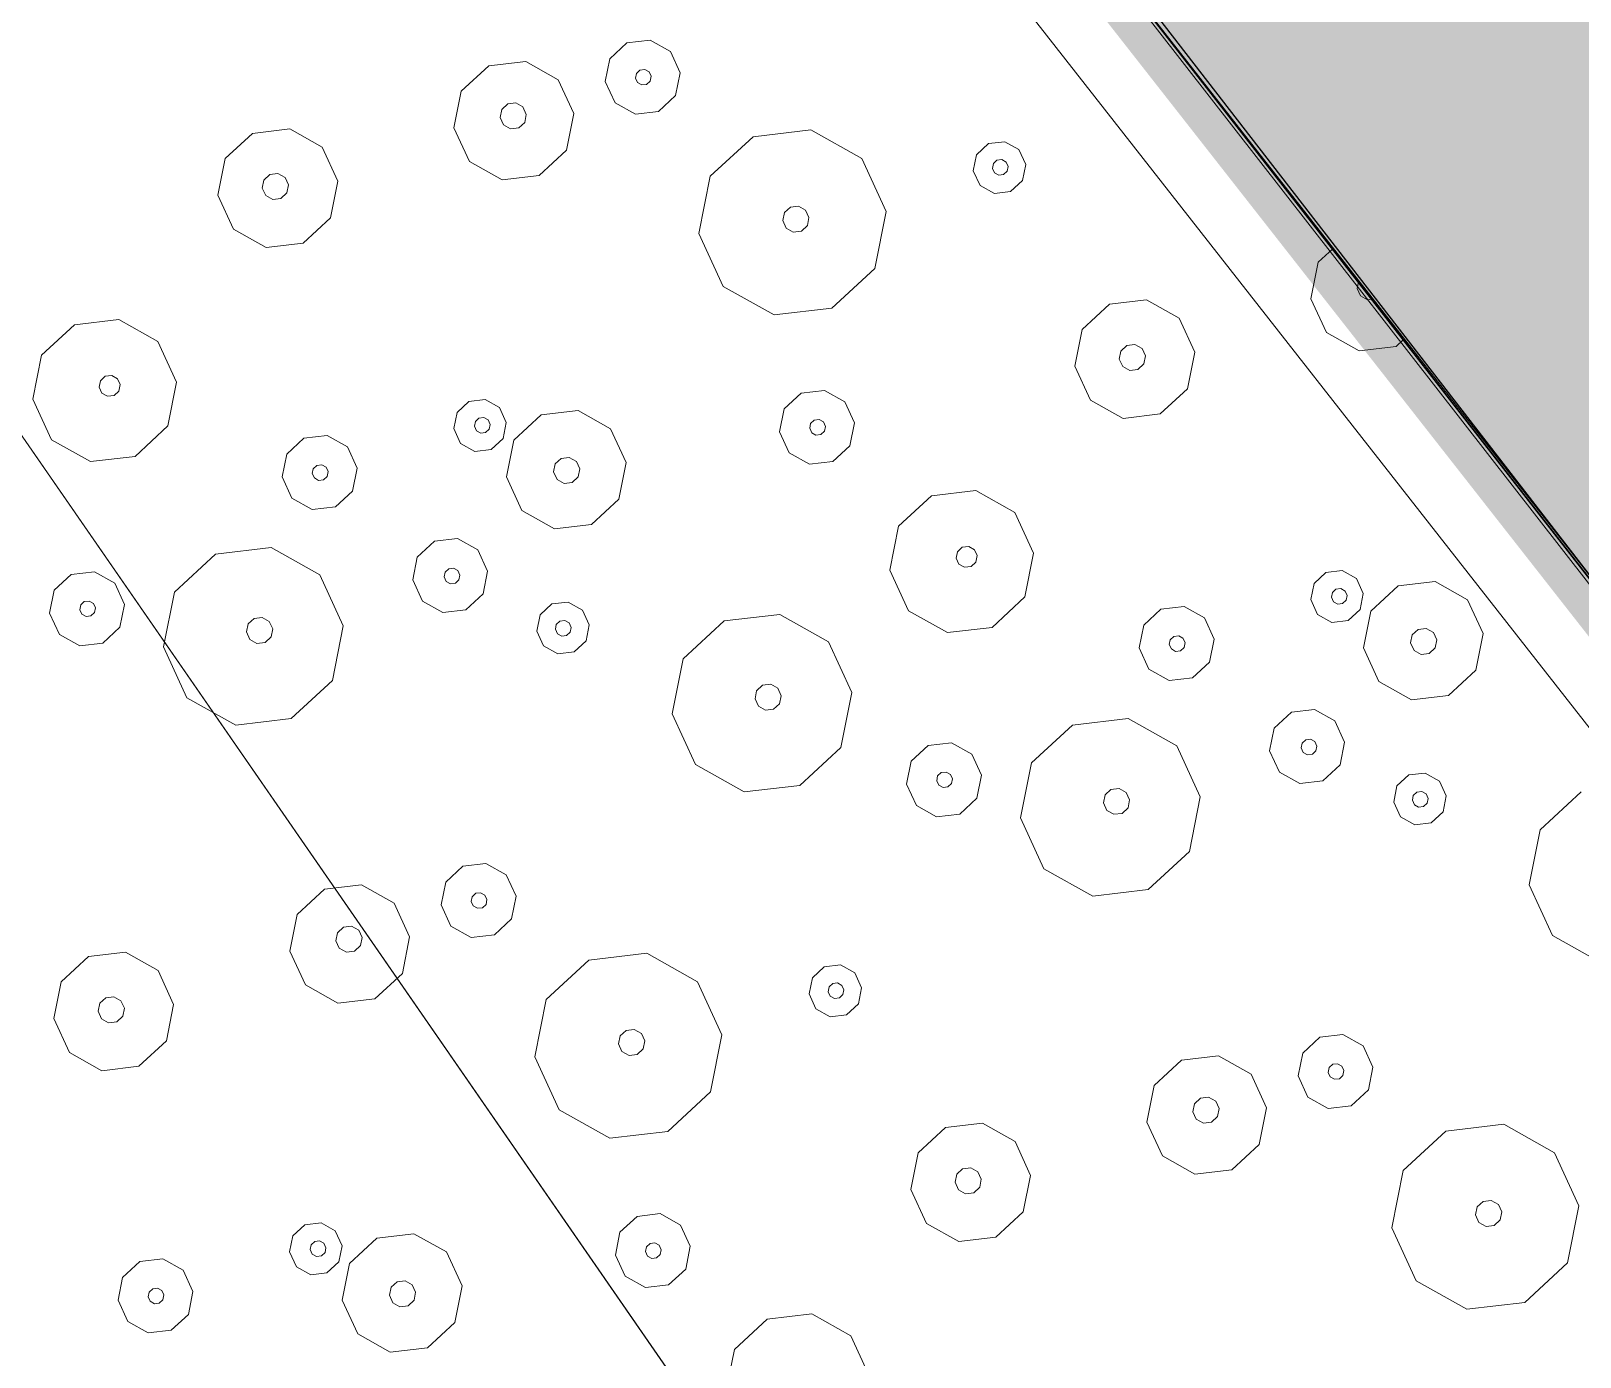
# Model space of a CAD drawing. Header units: metres. Extents: x -2858 to 512, y -1995 to 1252.
# Drawn here: x -951.672 to -948.385, y -856.744 to -853.931 of the extents above; entities that cross this region are included whole.
import ezdxf
from ezdxf.lldxf.tags import DXFTag

# ---------------------------------------------------------------- set-up
doc = ezdxf.new("R2010")
doc.units = ezdxf.units.M
for name, color, linetype in [('Calque commun', 7, 'Continuous'), ('Calque11', 7, 'Continuous'), ('Calque17', 7, 'Continuous')]:
    doc.layers.add(name, color=color, linetype=linetype)
tags = doc.linetypes.add('DASHDOT2', pattern=[0.5, 0.25, -0.125, 0, -0.125]).pattern_tags.tags
tags[10:11] = [DXFTag(74, 4), DXFTag(75, 0), DXFTag(340, '0'), DXFTag(46, 1.0), DXFTag(50, 0.0), DXFTag(44, 0.0), DXFTag(45, 0.0)]
tags[8:9] = [DXFTag(74, 4), DXFTag(75, 0), DXFTag(340, '0'), DXFTag(46, 1.0), DXFTag(50, 0.0), DXFTag(44, 0.0), DXFTag(45, 0.0)]
tags[6:7] = [DXFTag(74, 4), DXFTag(75, 0), DXFTag(340, '0'), DXFTag(46, 1.0), DXFTag(50, 0.0), DXFTag(44, 0.0), DXFTag(45, 0.0)]
tags[4:5] = [DXFTag(74, 4), DXFTag(75, 0), DXFTag(340, '0'), DXFTag(46, 1.0), DXFTag(50, 0.0), DXFTag(44, 0.0), DXFTag(45, 0.0)]

# ---------------------------------------------------------------- blocks, each defined once
blk = doc.blocks.new('geometrebondepartleger')
at = {"layer": 'Calque commun', "color": 10, "linetype": 'DASHDOT2', "lineweight": 18, "flags": 128}
blk.add_lwpolyline([(45.2867, 98.0868), (42.9361, 93.8756), (22.4919, 69.3549), (46.896, 54.8213), (60.0219, 76.4824), (130.1549, 64.2531), (145.3143, 148.376), (109.3485, 154.881), (91.263, 130.1164), (87.3779, 124.8321), (86.3313, 123.2789), (83.8109, 118.8118), (74.9183, 102.5858), (72.6157, 98.3586), (63.0649, 85.9136), (45.1583, 97.9611)], close=True, dxfattribs=at)
at = {"layer": 'Calque11', "color": 7, "linetype": 'Continuous', "lineweight": 9}
blk.add_polyline3d([(125.0277, 35.9078, 79), (133.3383, 81.851, 79), (145.3136, 148.3761, 79)], dxfattribs=at)
at = {"layer": 'Calque17', "color": 1, "linetype": 'Continuous', "lineweight": 9}
for points in [[(125.174, 36.6886, 79), (126.5286, 44.1348, 79), (125.0378, 35.9435, 79), (126.4161, 43.4883, 79), (128.681, 56.0642, 79), (129.9759, 63.1341, 79), (132.1933, 75.6042, 79), (133.3383, 81.851, 79), (135.2222, 92.3412, 79), (136.4776, 99.3268, 79), (138.1727, 108.7115, 79), (140.4846, 121.4626, 79), (141.0933, 124.9318, 79)], [(125.3707, 36.6528, 79), (126.7254, 44.0992, 79), (125.2346, 35.9078, 79), (126.6129, 43.4526, 79), (128.8778, 56.0285, 79), (130.1727, 63.0986, 79), (132.3901, 75.5687, 79), (133.5351, 81.8153, 79), (135.4191, 92.3058, 79), (136.6745, 99.2914, 79), (138.3695, 108.676, 79), (140.6815, 121.4274, 79), (141.2903, 124.8972, 79)]]:
    blk.add_polyline3d(points, dxfattribs=at)
blk = doc.blocks.new('pattern')
at = {"layer": 'Calque commun', "color": 54, "linetype": 'Continuous', "lineweight": 9}
for p, q in [((62.8376, 64.3913), (62.944, 64.4541)), ((62.944, 64.4541), (63.0671, 64.4424)), ((63.0671, 64.4424), (63.1597, 64.3606)), ((62.7884, 64.2779), (62.8376, 64.3913)), ((63.1597, 64.3606), (63.1866, 64.2399)), ((62.8153, 64.1572), (62.7884, 64.2779)), ((62.9496, 64.2622), (62.9565, 64.278)), ((62.9565, 64.278), (62.9714, 64.2868)), ((62.9714, 64.2868), (62.9886, 64.2852)), ((62.9886, 64.2852), (63.0016, 64.2737)), ((62.9534, 64.2453), (62.9496, 64.2622)), ((62.9664, 64.2338), (62.9534, 64.2453)), ((63.0054, 64.2568), (62.9985, 64.241)), ((63.0016, 64.2737), (63.0054, 64.2568)), ((62.9836, 64.2322), (62.9664, 64.2338)), ((62.9985, 64.241), (62.9836, 64.2322)), ((63.1866, 64.2399), (63.1374, 64.1265)), ((62.908, 64.0754), (62.8153, 64.1572)), ((63.1374, 64.1265), (63.031, 64.0637)), ((62.4224, 64.0832), (62.4482, 63.9674)), ((63.031, 64.0637), (62.908, 64.0754)), ((62.4482, 63.9674), (62.401, 63.8585)), ((62.91, 63.8697), (62.9526, 63.8949)), ((62.9526, 63.8949), (63.0018, 63.8902)), ((63.0018, 63.8902), (63.0388, 63.8574)), ((62.401, 63.8585), (62.2988, 63.7982)), ((62.8903, 63.8244), (62.91, 63.8697)), ((63.0388, 63.8574), (63.0496, 63.8092)), ((62.9011, 63.7761), (62.8903, 63.8244)), ((62.9525, 63.8192), (62.9566, 63.8288)), ((62.9548, 63.8091), (62.9525, 63.8192)), ((62.9566, 63.8288), (62.9656, 63.834)), ((62.9656, 63.834), (62.9759, 63.8331)), ((62.9759, 63.8331), (62.9837, 63.8262)), ((62.9837, 63.8262), (62.986, 63.8161)), ((62.2988, 63.7982), (62.1806, 63.8094)), ((62.9625, 63.8022), (62.9548, 63.8091)), ((62.9729, 63.8012), (62.9625, 63.8022)), ((62.9818, 63.8065), (62.9729, 63.8012)), ((62.986, 63.8161), (62.9818, 63.8065)), ((63.0496, 63.8092), (63.0299, 63.7638)), ((63.125, 63.7594), (63.1932, 63.7996)), ((63.1932, 63.7996), (63.2719, 63.7921)), ((63.2719, 63.7921), (63.3312, 63.7397)), ((62.9381, 63.7434), (62.9011, 63.7761)), ((63.0299, 63.7638), (62.9873, 63.7387)), ((63.0936, 63.6868), (63.125, 63.7594)), ((62.9873, 63.7387), (62.9381, 63.7434)), ((63.3312, 63.7397), (63.3484, 63.6625)), ((63.1108, 63.6096), (63.0936, 63.6868)), ((63.1934, 63.6853), (63.2083, 63.6941)), ((63.2083, 63.6941), (63.2256, 63.6924)), ((63.2256, 63.6924), (63.2385, 63.681)), ((63.1866, 63.6694), (63.1934, 63.6853)), ((63.1903, 63.6525), (63.1866, 63.6694)), ((63.2423, 63.6641), (63.2354, 63.6482)), ((63.2385, 63.681), (63.2423, 63.6641)), ((63.3484, 63.6625), (63.3169, 63.5899)), ((63.2033, 63.6411), (63.1903, 63.6525)), ((63.2205, 63.6394), (63.2033, 63.6411)), ((63.2354, 63.6482), (63.2205, 63.6394)), ((62.364, 63.57), (62.3778, 63.6017)), ((62.3778, 63.6017), (62.4076, 63.6193)), ((62.4076, 63.6193), (62.442, 63.616)), ((62.442, 63.616), (62.468, 63.5931)), ((62.468, 63.5931), (62.4755, 63.5593)), ((63.1701, 63.5572), (63.1108, 63.6096)), ((63.3169, 63.5899), (63.2488, 63.5497)), ((62.3715, 63.5362), (62.364, 63.57)), ((62.4034, 63.5672), (62.4076, 63.5767)), ((62.4057, 63.5571), (62.4034, 63.5672)), ((62.4135, 63.5502), (62.4057, 63.5571)), ((62.4076, 63.5767), (62.4165, 63.582)), ((62.4165, 63.582), (62.4268, 63.581)), ((62.4268, 63.581), (62.4346, 63.5741)), ((62.4369, 63.564), (62.4328, 63.5545)), ((62.4346, 63.5741), (62.4369, 63.564)), ((62.4755, 63.5593), (62.4617, 63.5276)), ((63.2488, 63.5497), (63.1701, 63.5572)), ((62.3975, 63.5133), (62.3715, 63.5362)), ((62.4238, 63.5492), (62.4135, 63.5502)), ((62.4328, 63.5545), (62.4238, 63.5492)), ((62.4617, 63.5276), (62.4319, 63.51)), ((63.5656, 63.4818), (63.6337, 63.522)), ((63.6337, 63.522), (63.7125, 63.5145)), ((62.4319, 63.51), (62.3975, 63.5133)), ((63.7125, 63.5145), (63.7718, 63.4621)), ((64.0735, 63.4243), (64.1112, 63.5114)), ((62.069, 63.4307), (62.1372, 63.4709)), ((62.1372, 63.4709), (62.2159, 63.4634)), ((62.2159, 63.4634), (62.2752, 63.411)), ((63.5341, 63.4092), (63.5656, 63.4818)), ((63.7718, 63.4621), (63.789, 63.3849)), ((62.0376, 63.3581), (62.069, 63.4307)), ((64.0941, 63.3317), (64.0735, 63.4243)), ((62.2752, 63.411), (62.2924, 63.3338)), ((63.5513, 63.332), (63.5341, 63.4092)), ((63.6346, 63.3934), (63.6414, 63.4092)), ((63.6383, 63.3765), (63.6346, 63.3934)), ((63.6414, 63.4092), (63.6564, 63.418)), ((63.6564, 63.418), (63.6736, 63.4164)), ((63.6736, 63.4164), (63.6866, 63.4049)), ((63.6866, 63.4049), (63.6903, 63.3881)), ((62.0548, 63.2809), (62.0376, 63.3581)), ((62.1378, 63.3504), (62.1447, 63.3663)), ((62.1447, 63.3663), (62.1596, 63.3751)), ((62.1596, 63.3751), (62.1768, 63.3734)), ((62.1768, 63.3734), (62.1898, 63.362)), ((62.1898, 63.362), (62.1936, 63.3451)), ((62.4171, 63.3197), (62.4368, 63.365)), ((62.4368, 63.365), (62.4793, 63.3902)), ((62.4793, 63.3902), (62.5286, 63.3855)), ((62.5286, 63.3855), (62.5656, 63.3527)), ((63.6513, 63.365), (63.6383, 63.3765)), ((63.6685, 63.3634), (63.6513, 63.365)), ((63.6834, 63.3722), (63.6685, 63.3634)), ((63.6903, 63.3881), (63.6834, 63.3722)), ((63.789, 63.3849), (63.7575, 63.3124)), ((62.1416, 63.3335), (62.1378, 63.3504)), ((62.1545, 63.3221), (62.1416, 63.3335)), ((62.1867, 63.3292), (62.1718, 63.3204)), ((62.1936, 63.3451), (62.1867, 63.3292)), ((62.2924, 63.3338), (62.2609, 63.2612)), ((62.478, 63.3175), (62.4821, 63.327)), ((62.4821, 63.327), (62.4911, 63.3323)), ((62.4911, 63.3323), (62.5014, 63.3313)), ((62.5014, 63.3313), (62.5092, 63.3244)), ((62.5656, 63.3527), (62.5764, 63.3045)), ((63.6106, 63.2796), (63.5513, 63.332)), ((64.1653, 63.2688), (64.0941, 63.3317)), ((62.1718, 63.3204), (62.1545, 63.3221)), ((62.4278, 63.2714), (62.4171, 63.3197)), ((62.4803, 63.3073), (62.478, 63.3175)), ((62.488, 63.3005), (62.4803, 63.3073)), ((62.4984, 63.2995), (62.488, 63.3005)), ((62.5073, 63.3047), (62.4984, 63.2995)), ((62.5114, 63.3143), (62.5073, 63.3047)), ((62.5092, 63.3244), (62.5114, 63.3143)), ((62.5764, 63.3045), (62.5567, 63.2591)), ((63.7575, 63.3124), (63.6894, 63.2721)), ((64.3415, 63.3081), (64.2598, 63.2598)), ((62.1141, 63.2285), (62.0548, 63.2809)), ((62.2609, 63.2612), (62.1928, 63.221)), ((62.4649, 63.2387), (62.4278, 63.2714)), ((62.5567, 63.2591), (62.5141, 63.234)), ((62.7272, 63.2142), (62.8293, 63.2746)), ((62.8293, 63.2746), (62.9475, 63.2633)), ((62.9475, 63.2633), (63.0364, 63.1848)), ((63.6894, 63.2721), (63.6106, 63.2796)), ((64.2598, 63.2598), (64.1653, 63.2688)), ((62.1928, 63.221), (62.1141, 63.2285)), ((62.5141, 63.234), (62.4649, 63.2387)), ((62.1754, 63.1842), (62.2052, 63.2018)), ((62.2052, 63.2018), (62.2396, 63.1985)), ((62.2396, 63.1985), (62.2656, 63.1756)), ((62.6799, 63.1054), (62.7272, 63.2142)), ((62.1616, 63.1524), (62.1754, 63.1842)), ((62.1973, 63.1521), (62.2014, 63.1616)), ((62.2014, 63.1616), (62.2103, 63.1669)), ((62.2103, 63.1669), (62.2207, 63.1659)), ((62.2207, 63.1659), (62.2284, 63.159)), ((62.2656, 63.1756), (62.2731, 63.1418)), ((63.0364, 63.1848), (63.0622, 63.0689)), ((62.1691, 63.1186), (62.1616, 63.1524)), ((62.1995, 63.1419), (62.1973, 63.1521)), ((62.2073, 63.135), (62.1995, 63.1419)), ((62.2176, 63.1341), (62.2073, 63.135)), ((62.2266, 63.1393), (62.2176, 63.1341)), ((62.2307, 63.1489), (62.2266, 63.1393)), ((62.2284, 63.159), (62.2307, 63.1489)), ((62.2731, 63.1418), (62.2593, 63.1101)), ((62.1951, 63.0957), (62.1691, 63.1186)), ((62.2295, 63.0925), (62.1951, 63.0957)), ((62.2593, 63.1101), (62.2295, 63.0925)), ((62.7057, 62.9895), (62.6799, 63.1054)), ((62.8252, 63.0911), (62.8321, 63.107)), ((62.8321, 63.107), (62.847, 63.1158)), ((62.847, 63.1158), (62.8642, 63.1142)), ((62.8642, 63.1142), (62.8772, 63.1027)), ((62.8772, 63.1027), (62.881, 63.0858)), ((62.829, 63.0743), (62.8252, 63.0911)), ((62.842, 63.0628), (62.829, 63.0743)), ((62.8592, 63.0612), (62.842, 63.0628)), ((62.8741, 63.07), (62.8592, 63.0612)), ((62.881, 63.0858), (62.8741, 63.07)), ((63.0622, 63.0689), (63.015, 62.9601)), ((64.1591, 63.0441), (64.2017, 63.0693)), ((64.2017, 63.0693), (64.2509, 63.0646)), ((64.2509, 63.0646), (64.288, 63.0318)), ((62.4587, 63.0132), (62.5013, 63.0383)), ((62.5013, 63.0383), (62.5505, 63.0336)), ((62.5505, 63.0336), (62.5876, 63.0009)), ((64.1395, 62.9987), (64.1591, 63.0441)), ((64.288, 63.0318), (64.2987, 62.9836)), ((62.439, 62.9678), (62.4587, 63.0132)), ((62.5876, 63.0009), (62.5983, 62.9526)), ((64.1502, 62.9505), (64.1395, 62.9987)), ((64.2017, 62.9936), (64.2058, 63.0032)), ((64.2058, 63.0032), (64.2147, 63.0084)), ((64.2147, 63.0084), (64.2251, 63.0074)), ((64.2251, 63.0074), (64.2328, 63.0006)), ((64.2328, 63.0006), (64.2351, 62.9904)), ((62.4498, 62.9196), (62.439, 62.9678)), ((62.5012, 62.9627), (62.5053, 62.9722)), ((62.5053, 62.9722), (62.5143, 62.9775)), ((62.5143, 62.9775), (62.5246, 62.9765)), ((62.5246, 62.9765), (62.5324, 62.9696)), ((62.5324, 62.9696), (62.5347, 62.9595)), ((62.7947, 62.911), (62.7057, 62.9895)), ((63.5084, 62.9493), (63.5382, 62.9669)), ((63.5382, 62.9669), (63.5726, 62.9636)), ((63.5726, 62.9636), (63.5986, 62.9407)), ((64.2039, 62.9835), (64.2017, 62.9936)), ((64.2117, 62.9766), (64.2039, 62.9835)), ((64.222, 62.9756), (64.2117, 62.9766)), ((64.231, 62.9809), (64.222, 62.9756)), ((64.2351, 62.9904), (64.231, 62.9809)), ((64.2987, 62.9836), (64.2791, 62.9382)), ((62.5035, 62.9526), (62.5012, 62.9627)), ((62.5113, 62.9457), (62.5035, 62.9526)), ((62.5216, 62.9447), (62.5113, 62.9457)), ((62.5305, 62.95), (62.5216, 62.9447)), ((62.5347, 62.9595), (62.5305, 62.95)), ((62.5983, 62.9526), (62.5786, 62.9073)), ((63.015, 62.9601), (62.9128, 62.8997)), ((63.4946, 62.9175), (63.5084, 62.9493)), ((63.5986, 62.9407), (63.6061, 62.9069)), ((64.1873, 62.9178), (64.1502, 62.9505)), ((64.2791, 62.9382), (64.2365, 62.9131)), ((62.4868, 62.8868), (62.4498, 62.9196)), ((62.5786, 62.9073), (62.5361, 62.8821)), ((62.9128, 62.8997), (62.7947, 62.911)), ((63.5021, 62.8837), (63.4946, 62.9175)), ((63.5324, 62.9147), (63.5365, 62.9242)), ((63.5346, 62.9045), (63.5324, 62.9147)), ((63.5424, 62.8977), (63.5346, 62.9045)), ((63.5365, 62.9242), (63.5455, 62.9295)), ((63.5528, 62.8967), (63.5424, 62.8977)), ((63.5455, 62.9295), (63.5558, 62.9285)), ((63.5617, 62.902), (63.5528, 62.8967)), ((63.5558, 62.9285), (63.5636, 62.9216)), ((63.5658, 62.9115), (63.5617, 62.902)), ((63.5636, 62.9216), (63.5658, 62.9115)), ((63.6061, 62.9069), (63.5923, 62.8751)), ((64.2365, 62.9131), (64.1873, 62.9178)), ((61.7174, 62.8889), (61.7387, 62.8869)), ((61.7387, 62.8869), (61.798, 62.8345)), ((62.5361, 62.8821), (62.4868, 62.8868)), ((63.5281, 62.8608), (63.5021, 62.8837)), ((63.5923, 62.8751), (63.5625, 62.8575)), ((61.798, 62.8345), (61.8152, 62.7573)), ((62.9833, 62.7928), (63.003, 62.8382)), ((63.003, 62.8382), (63.0456, 62.8633)), ((63.0456, 62.8633), (63.0948, 62.8587)), ((63.0948, 62.8587), (63.1319, 62.8259)), ((63.5625, 62.8575), (63.5281, 62.8608)), ((63.7801, 62.7949), (63.8865, 62.8578)), ((63.8865, 62.8578), (64.0096, 62.846)), ((64.0096, 62.846), (64.1022, 62.7642)), ((63.0497, 62.7972), (63.0586, 62.8025)), ((63.0586, 62.8025), (63.0689, 62.8015)), ((63.0689, 62.8015), (63.0767, 62.7947)), ((63.1319, 62.8259), (63.1426, 62.7777)), ((61.6981, 62.7822), (61.7054, 62.7758)), ((61.7054, 62.7758), (61.7091, 62.7589)), ((62.9941, 62.7446), (62.9833, 62.7928)), ((63.0455, 62.7877), (63.0497, 62.7972)), ((63.0478, 62.7776), (63.0455, 62.7877)), ((63.0556, 62.7707), (63.0478, 62.7776)), ((63.0659, 62.7697), (63.0556, 62.7707)), ((63.0748, 62.775), (63.0659, 62.7697)), ((63.079, 62.7845), (63.0748, 62.775)), ((63.0767, 62.7947), (63.079, 62.7845)), ((63.1426, 62.7777), (63.1229, 62.7323)), ((63.7309, 62.6815), (63.7801, 62.7949)), ((64.5447, 62.7395), (64.6128, 62.7797)), ((64.6128, 62.7797), (64.6916, 62.7722)), ((64.6916, 62.7722), (64.7509, 62.7198)), ((61.7022, 62.743), (61.6897, 62.7356)), ((61.7091, 62.7589), (61.7022, 62.743)), ((61.8152, 62.7573), (61.7838, 62.6847)), ((63.0312, 62.7119), (62.9941, 62.7446)), ((64.1022, 62.7642), (64.1291, 62.6436)), ((64.5132, 62.6669), (64.5447, 62.7395)), ((63.0804, 62.7072), (63.0312, 62.7119)), ((63.1229, 62.7323), (63.0804, 62.7072)), ((64.7509, 62.7198), (64.7681, 62.6426)), ((61.7838, 62.6847), (61.7156, 62.6445)), ((63.7578, 62.5609), (63.7309, 62.6815)), ((63.8921, 62.6658), (63.899, 62.6817)), ((63.899, 62.6817), (63.9139, 62.6905)), ((63.9139, 62.6905), (63.9311, 62.6888)), ((63.9311, 62.6888), (63.9441, 62.6774)), ((63.9441, 62.6774), (63.9479, 62.6605)), ((64.6135, 62.6592), (64.6204, 62.6751)), ((64.6204, 62.6751), (64.6353, 62.6839)), ((64.6353, 62.6839), (64.6525, 62.6823)), ((64.6525, 62.6823), (64.6655, 62.6708)), ((64.6655, 62.6708), (64.6692, 62.6539)), ((61.7156, 62.6445), (61.674, 62.6485)), ((62.5781, 62.6062), (62.6598, 62.6545)), ((62.6598, 62.6545), (62.7543, 62.6455)), ((62.7543, 62.6455), (62.8255, 62.5826)), ((63.8959, 62.6489), (63.8921, 62.6658)), ((63.9089, 62.6374), (63.8959, 62.6489)), ((63.9261, 62.6358), (63.9089, 62.6374)), ((63.941, 62.6446), (63.9261, 62.6358)), ((63.9479, 62.6605), (63.941, 62.6446)), ((64.1291, 62.6436), (64.0799, 62.5302)), ((64.5304, 62.5897), (64.5132, 62.6669)), ((64.6172, 62.6423), (64.6135, 62.6592)), ((64.6302, 62.6309), (64.6172, 62.6423)), ((64.6623, 62.638), (64.6474, 62.6292)), ((64.6692, 62.6539), (64.6623, 62.638)), ((64.7681, 62.6426), (64.7366, 62.5701)), ((62.0324, 62.5766), (62.1006, 62.6168)), ((62.1006, 62.6168), (62.1793, 62.6093)), ((62.1793, 62.6093), (62.2386, 62.557)), ((62.5403, 62.5191), (62.5781, 62.6062)), ((64.6474, 62.6292), (64.6302, 62.6309)), ((62.001, 62.504), (62.0324, 62.5766)), ((62.8255, 62.5826), (62.8461, 62.49)), ((63.0556, 62.5163), (63.1578, 62.5766)), ((63.1578, 62.5766), (63.2759, 62.5654)), ((64.5897, 62.5373), (64.5304, 62.5897)), ((64.7366, 62.5701), (64.6685, 62.5298)), ((62.2386, 62.557), (62.2558, 62.4797)), ((63.2759, 62.5654), (63.3649, 62.4868)), ((63.8505, 62.4791), (63.7578, 62.5609)), ((64.6685, 62.5298), (64.5897, 62.5373)), ((62.0182, 62.4268), (62.001, 62.504)), ((62.1014, 62.4882), (62.1083, 62.504)), ((62.1083, 62.504), (62.1232, 62.5128)), ((62.1232, 62.5128), (62.1404, 62.5112)), ((62.1404, 62.5112), (62.1534, 62.4997)), ((62.5609, 62.4265), (62.5403, 62.5191)), ((62.6565, 62.5078), (62.662, 62.5205)), ((62.6595, 62.4942), (62.6565, 62.5078)), ((62.662, 62.5205), (62.674, 62.5275)), ((62.674, 62.5275), (62.6877, 62.5262)), ((62.6877, 62.5262), (62.6981, 62.517)), ((62.7011, 62.5035), (62.6956, 62.4908)), ((62.6981, 62.517), (62.7011, 62.5035)), ((63.0084, 62.4074), (63.0556, 62.5163)), ((64.0799, 62.5302), (63.9735, 62.4673)), ((64.651, 62.493), (64.6808, 62.5106)), ((64.6808, 62.5106), (64.7153, 62.5073)), ((64.7153, 62.5073), (64.7412, 62.4844)), ((62.1052, 62.4713), (62.1014, 62.4882)), ((62.1181, 62.4598), (62.1052, 62.4713)), ((62.1571, 62.4829), (62.1503, 62.467)), ((62.1534, 62.4997), (62.1571, 62.4829)), ((62.2558, 62.4797), (62.2243, 62.4072)), ((62.6699, 62.4851), (62.6595, 62.4942)), ((62.6837, 62.4838), (62.6699, 62.4851)), ((62.6956, 62.4908), (62.6837, 62.4838)), ((62.8461, 62.49), (62.8083, 62.4029)), ((63.3649, 62.4868), (63.3907, 62.371)), ((63.9735, 62.4673), (63.8505, 62.4791)), ((64.6373, 62.4613), (64.651, 62.493)), ((64.6729, 62.4609), (64.6771, 62.4704)), ((64.6771, 62.4704), (64.686, 62.4757)), ((64.686, 62.4757), (64.6963, 62.4747)), ((64.6963, 62.4747), (64.7041, 62.4678)), ((64.7412, 62.4844), (64.7488, 62.4506)), ((62.1354, 62.4582), (62.1181, 62.4598)), ((62.1503, 62.467), (62.1354, 62.4582)), ((64.6448, 62.4275), (64.6373, 62.4613)), ((64.6752, 62.4508), (64.6729, 62.4609)), ((64.683, 62.4439), (64.6752, 62.4508)), ((64.6933, 62.4429), (64.683, 62.4439)), ((64.7022, 62.4482), (64.6933, 62.4429)), ((64.7064, 62.4577), (64.7022, 62.4482)), ((64.7041, 62.4678), (64.7064, 62.4577)), ((64.7488, 62.4506), (64.735, 62.4189)), ((62.0775, 62.3744), (62.0182, 62.4268)), ((62.2243, 62.4072), (62.1562, 62.3669)), ((62.6321, 62.3636), (62.5609, 62.4265)), ((63.0342, 62.2916), (63.0084, 62.4074)), ((63.1537, 62.3932), (63.1606, 62.4091)), ((63.1606, 62.4091), (63.1755, 62.4179)), ((63.1755, 62.4179), (63.1927, 62.4162)), ((63.1927, 62.4162), (63.2057, 62.4048)), ((63.2057, 62.4048), (63.2094, 62.3879)), ((64.6707, 62.4046), (64.6448, 62.4275)), ((64.7052, 62.4013), (64.6707, 62.4046)), ((64.735, 62.4189), (64.7052, 62.4013)), ((62.1562, 62.3669), (62.0775, 62.3744)), ((62.8083, 62.4029), (62.7266, 62.3546)), ((63.1574, 62.3763), (63.1537, 62.3932)), ((63.1704, 62.3649), (63.1574, 62.3763)), ((63.2025, 62.372), (63.1876, 62.3632)), ((63.2094, 62.3879), (63.2025, 62.372)), ((62.7266, 62.3546), (62.6321, 62.3636)), ((63.1876, 62.3632), (63.1704, 62.3649)), ((63.3907, 62.371), (63.3435, 62.2621)), ((64.9344, 62.322), (64.9769, 62.3472)), ((64.9769, 62.3472), (65.0262, 62.3425)), ((65.0262, 62.3425), (65.0632, 62.3097)), ((64.9147, 62.2767), (64.9344, 62.322)), ((65.0632, 62.3097), (65.074, 62.2615)), ((63.1231, 62.2131), (63.0342, 62.2916)), ((63.8328, 62.228), (63.8525, 62.2734)), ((63.8525, 62.2734), (63.8951, 62.2985)), ((63.8951, 62.2985), (63.9443, 62.2938)), ((63.9443, 62.2938), (63.9813, 62.2611)), ((64.9254, 62.2284), (64.9147, 62.2767)), ((64.9769, 62.2715), (64.981, 62.2811)), ((64.981, 62.2811), (64.99, 62.2863)), ((64.99, 62.2863), (65.0003, 62.2853)), ((65.0003, 62.2853), (65.0081, 62.2785)), ((65.0081, 62.2785), (65.0103, 62.2683)), ((63.3435, 62.2621), (63.2413, 62.2018)), ((63.9813, 62.2611), (63.9921, 62.2128)), ((64.9791, 62.2614), (64.9769, 62.2715)), ((64.9869, 62.2545), (64.9791, 62.2614)), ((64.9973, 62.2535), (64.9869, 62.2545)), ((65.0062, 62.2588), (64.9973, 62.2535)), ((65.0103, 62.2683), (65.0062, 62.2588)), ((65.074, 62.2615), (65.0543, 62.2161)), ((63.2413, 62.2018), (63.1231, 62.2131)), ((63.8436, 62.1797), (63.8328, 62.228)), ((63.895, 62.2229), (63.8991, 62.2324)), ((63.8973, 62.2127), (63.895, 62.2229)), ((63.905, 62.2059), (63.8973, 62.2127)), ((63.8991, 62.2324), (63.9081, 62.2377)), ((63.9081, 62.2377), (63.9184, 62.2367)), ((63.9243, 62.2102), (63.9154, 62.2049)), ((63.9184, 62.2367), (63.9262, 62.2298)), ((63.9285, 62.2197), (63.9243, 62.2102)), ((63.9262, 62.2298), (63.9285, 62.2197)), ((63.9921, 62.2128), (63.9724, 62.1675)), ((64.9625, 62.1957), (64.9254, 62.2284)), ((65.0543, 62.2161), (65.0117, 62.191)), ((63.8806, 62.147), (63.8436, 62.1797)), ((63.9154, 62.2049), (63.905, 62.2059)), ((64.0675, 62.163), (64.1357, 62.2032)), ((64.1357, 62.2032), (64.2144, 62.1957)), ((64.2144, 62.1957), (64.2737, 62.1434)), ((65.0117, 62.191), (64.9625, 62.1957)), ((62.6259, 62.1389), (62.6685, 62.1641)), ((62.6685, 62.1641), (62.7177, 62.1594)), ((62.7177, 62.1594), (62.7548, 62.1266)), ((63.9298, 62.1423), (63.8806, 62.147)), ((63.9724, 62.1675), (63.9298, 62.1423)), ((64.0361, 62.0904), (64.0675, 62.163)), ((64.2737, 62.1434), (64.2909, 62.0661)), ((62.6063, 62.0936), (62.6259, 62.1389)), ((62.7548, 62.1266), (62.7656, 62.0784)), ((62.617, 62.0453), (62.6063, 62.0936)), ((62.6685, 62.0884), (62.6726, 62.098)), ((62.6707, 62.0783), (62.6685, 62.0884)), ((62.6785, 62.0714), (62.6707, 62.0783)), ((62.6726, 62.098), (62.6815, 62.1032)), ((62.6815, 62.1032), (62.6919, 62.1022)), ((62.6919, 62.1022), (62.6997, 62.0954)), ((62.7019, 62.0852), (62.6978, 62.0757)), ((62.6997, 62.0954), (62.7019, 62.0852)), ((62.7656, 62.0784), (62.7459, 62.033)), ((64.0533, 62.0132), (64.0361, 62.0904)), ((64.1291, 62.0731), (64.1359, 62.0889)), ((64.1359, 62.0889), (64.1508, 62.0977)), ((64.1508, 62.0977), (64.1681, 62.0961)), ((64.1681, 62.0961), (64.181, 62.0846)), ((64.181, 62.0846), (64.1848, 62.0677)), ((61.9614, 62.0123), (61.9752, 62.0441)), ((61.9752, 62.0441), (62.005, 62.0617)), ((62.005, 62.0617), (62.0395, 62.0584)), ((62.0395, 62.0584), (62.0654, 62.0355)), ((62.6541, 62.0126), (62.617, 62.0453)), ((62.6889, 62.0704), (62.6785, 62.0714)), ((62.6978, 62.0757), (62.6889, 62.0704)), ((64.1328, 62.0562), (64.1291, 62.0731)), ((64.1458, 62.0447), (64.1328, 62.0562)), ((64.163, 62.0431), (64.1458, 62.0447)), ((64.1779, 62.0519), (64.163, 62.0431)), ((64.1848, 62.0677), (64.1779, 62.0519)), ((64.2909, 62.0661), (64.2594, 61.9936)), ((61.969, 61.9785), (61.9614, 62.0123)), ((61.9992, 62.0095), (62.0033, 62.019)), ((62.0033, 62.019), (62.0123, 62.0243)), ((62.0123, 62.0243), (62.0226, 62.0233)), ((62.0226, 62.0233), (62.0304, 62.0164)), ((62.0304, 62.0164), (62.0327, 62.0063)), ((62.0654, 62.0355), (62.0729, 62.0017)), ((62.7033, 62.0079), (62.6541, 62.0126)), ((62.7459, 62.033), (62.7033, 62.0079)), ((63.3203, 62.0053), (63.3501, 62.0229)), ((63.3501, 62.0229), (63.3845, 62.0197)), ((63.3845, 62.0197), (63.4105, 61.9967)), ((64.1126, 61.9608), (64.0533, 62.0132)), ((61.9949, 61.9556), (61.969, 61.9785)), ((62.0015, 61.9993), (61.9992, 62.0095)), ((62.0093, 61.9925), (62.0015, 61.9993)), ((62.0196, 61.9915), (62.0093, 61.9925)), ((62.0285, 61.9968), (62.0196, 61.9915)), ((62.0327, 62.0063), (62.0285, 61.9968)), ((62.0729, 62.0017), (62.0592, 61.9699)), ((63.3065, 61.9736), (63.3203, 62.0053)), ((63.3459, 61.9708), (63.3501, 61.9804)), ((63.3501, 61.9804), (63.359, 61.9856)), ((63.359, 61.9856), (63.3694, 61.9847)), ((63.3694, 61.9847), (63.3771, 61.9778)), ((63.3771, 61.9778), (63.3794, 61.9677)), ((63.4105, 61.9967), (63.418, 61.963)), ((64.2594, 61.9936), (64.1913, 61.9533)), ((62.0294, 61.9524), (61.9949, 61.9556)), ((62.0592, 61.9699), (62.0294, 61.9524)), ((62.2469, 61.8897), (62.3534, 61.9526)), ((62.3534, 61.9526), (62.4764, 61.9408)), ((63.314, 61.9398), (63.3065, 61.9736)), ((63.3482, 61.9607), (63.3459, 61.9708)), ((63.356, 61.9538), (63.3482, 61.9607)), ((63.3663, 61.9528), (63.356, 61.9538)), ((63.3753, 61.9581), (63.3663, 61.9528)), ((63.3794, 61.9677), (63.3753, 61.9581)), ((63.418, 61.963), (63.4042, 61.9312)), ((64.1913, 61.9533), (64.1126, 61.9608)), ((62.4764, 61.9408), (62.5691, 61.859)), ((63.34, 61.9169), (63.314, 61.9398)), ((63.3744, 61.9136), (63.34, 61.9169)), ((63.4042, 61.9312), (63.3744, 61.9136)), ((64.5081, 61.8854), (64.5762, 61.9256)), ((64.5762, 61.9256), (64.655, 61.9181)), ((64.655, 61.9181), (64.7143, 61.8658)), ((62.1977, 61.7763), (62.2469, 61.8897)), ((64.4766, 61.8129), (64.5081, 61.8854)), ((62.5691, 61.859), (62.5959, 61.7384)), ((63.0115, 61.8343), (63.0797, 61.8745)), ((63.0797, 61.8745), (63.1584, 61.867)), ((63.1584, 61.867), (63.2177, 61.8147)), ((64.7143, 61.8658), (64.7315, 61.7886)), ((62.9801, 61.7617), (63.0115, 61.8343)), ((63.2177, 61.8147), (63.2349, 61.7374)), ((64.5839, 61.8129), (64.5988, 61.8217)), ((64.5988, 61.8217), (64.6161, 61.82)), ((64.6161, 61.82), (64.6291, 61.8086)), ((62.3658, 61.7765), (62.3807, 61.7853)), ((62.3807, 61.7853), (62.398, 61.7836)), ((62.398, 61.7836), (62.4109, 61.7722)), ((63.3793, 61.7687), (63.4218, 61.7938)), ((63.4218, 61.7938), (63.4711, 61.7891)), ((63.4711, 61.7891), (63.5081, 61.7564)), ((64.4938, 61.7356), (64.4766, 61.8129)), ((64.5771, 61.797), (64.5839, 61.8129)), ((64.5808, 61.7801), (64.5771, 61.797)), ((64.5938, 61.7687), (64.5808, 61.7801)), ((64.6328, 61.7917), (64.6259, 61.7758)), ((64.6291, 61.8086), (64.6328, 61.7917)), ((64.7315, 61.7886), (64.7, 61.716)), ((62.2246, 61.6557), (62.1977, 61.7763)), ((62.359, 61.7606), (62.3658, 61.7765)), ((62.3627, 61.7437), (62.359, 61.7606)), ((62.4147, 61.7553), (62.4078, 61.7394)), ((62.4109, 61.7722), (62.4147, 61.7553)), ((62.9973, 61.6845), (62.9801, 61.7617)), ((63.0803, 61.754), (63.0872, 61.7699)), ((63.0841, 61.7371), (63.0803, 61.754)), ((63.0872, 61.7699), (63.1021, 61.7787)), ((63.1021, 61.7787), (63.1193, 61.7771)), ((63.1193, 61.7771), (63.1323, 61.7656)), ((63.136, 61.7487), (63.1292, 61.7328)), ((63.1323, 61.7656), (63.136, 61.7487)), ((63.3596, 61.7233), (63.3793, 61.7687)), ((63.5081, 61.7564), (63.5189, 61.7081)), ((64.611, 61.767), (64.5938, 61.7687)), ((64.6259, 61.7758), (64.611, 61.767)), ((62.3757, 61.7323), (62.3627, 61.7437)), ((62.3929, 61.7306), (62.3757, 61.7323)), ((62.4078, 61.7394), (62.3929, 61.7306)), ((62.5959, 61.7384), (62.5468, 61.625)), ((63.097, 61.7257), (63.0841, 61.7371)), ((63.1143, 61.724), (63.097, 61.7257)), ((63.1292, 61.7328), (63.1143, 61.724)), ((63.2349, 61.7374), (63.2034, 61.6649)), ((63.3703, 61.675), (63.3596, 61.7233)), ((63.4205, 61.7211), (63.4246, 61.7306)), ((63.4228, 61.711), (63.4205, 61.7211)), ((63.4246, 61.7306), (63.4336, 61.7359)), ((63.4336, 61.7359), (63.4439, 61.7349)), ((63.4439, 61.7349), (63.4517, 61.7281)), ((63.4539, 61.7179), (63.4498, 61.7084)), ((63.4517, 61.7281), (63.4539, 61.7179)), ((64.5531, 61.6833), (64.4938, 61.7356)), ((64.7, 61.716), (64.6319, 61.6758)), ((63.0566, 61.6321), (62.9973, 61.6845)), ((63.4305, 61.7041), (63.4228, 61.711)), ((63.4409, 61.7031), (63.4305, 61.7041)), ((63.4498, 61.7084), (63.4409, 61.7031)), ((63.5189, 61.7081), (63.4992, 61.6628)), ((64.6319, 61.6758), (64.5531, 61.6833)), ((62.3173, 61.5739), (62.2246, 61.6557)), ((63.2034, 61.6649), (63.1353, 61.6246)), ((63.4074, 61.6423), (63.3703, 61.675)), ((63.4992, 61.6628), (63.4566, 61.6376)), ((63.6697, 61.6179), (63.7718, 61.6782)), ((63.7718, 61.6782), (63.89, 61.6669)), ((63.89, 61.6669), (63.9789, 61.5884)), ((62.5468, 61.625), (62.4403, 61.5621)), ((63.1353, 61.6246), (63.0566, 61.6321)), ((63.4566, 61.6376), (63.4074, 61.6423)), ((63.6224, 61.509), (63.6697, 61.6179)), ((63.1041, 61.5561), (63.1179, 61.5878)), ((63.1179, 61.5878), (63.1477, 61.6054)), ((63.1477, 61.6054), (63.1821, 61.6021)), ((63.1821, 61.6021), (63.2081, 61.5792)), ((63.9789, 61.5884), (64.0047, 61.4726)), ((62.4403, 61.5621), (62.3173, 61.5739)), ((63.1116, 61.5223), (63.1041, 61.5561)), ((63.1397, 61.5557), (63.1439, 61.5652)), ((63.142, 61.5456), (63.1397, 61.5557)), ((63.1439, 61.5652), (63.1528, 61.5705)), ((63.1528, 61.5705), (63.1632, 61.5695)), ((63.1632, 61.5695), (63.1709, 61.5626)), ((63.1732, 61.5525), (63.1691, 61.543)), ((63.1709, 61.5626), (63.1732, 61.5525)), ((63.2081, 61.5792), (63.2156, 61.5454)), ((63.1376, 61.4994), (63.1116, 61.5223)), ((63.1498, 61.5387), (63.142, 61.5456)), ((63.1601, 61.5377), (63.1498, 61.5387)), ((63.1691, 61.543), (63.1601, 61.5377)), ((63.2156, 61.5454), (63.2018, 61.5137)), ((63.7746, 61.5107), (63.7895, 61.5195)), ((63.7895, 61.5195), (63.8067, 61.5178)), ((63.8067, 61.5178), (63.8197, 61.5064)), ((63.172, 61.4961), (63.1376, 61.4994)), ((63.2018, 61.5137), (63.172, 61.4961)), ((63.6482, 61.3932), (63.6224, 61.509)), ((63.7677, 61.4948), (63.7746, 61.5107)), ((63.7715, 61.4779), (63.7677, 61.4948)), ((63.8235, 61.4895), (63.8166, 61.4736)), ((63.8197, 61.5064), (63.8235, 61.4895)), ((63.7845, 61.4664), (63.7715, 61.4779)), ((63.8017, 61.4648), (63.7845, 61.4664)), ((63.8166, 61.4736), (63.8017, 61.4648)), ((64.0047, 61.4726), (63.9575, 61.3637)), ((63.4012, 61.4168), (63.4438, 61.442)), ((63.4438, 61.442), (63.493, 61.4373)), ((63.493, 61.4373), (63.53, 61.4045)), ((62.3193, 61.3682), (62.3619, 61.3933)), ((62.3619, 61.3933), (62.4111, 61.3886)), ((62.4111, 61.3886), (62.4482, 61.3559)), ((63.3815, 61.3715), (63.4012, 61.4168)), ((63.53, 61.4045), (63.5408, 61.3563)), ((63.7372, 61.3146), (63.6482, 61.3932)), ((62.2996, 61.3228), (62.3193, 61.3682)), ((62.4482, 61.3559), (62.4589, 61.3076)), ((63.3923, 61.3232), (63.3815, 61.3715)), ((63.4437, 61.3663), (63.4478, 61.3759)), ((63.446, 61.3562), (63.4437, 61.3663)), ((63.4538, 61.3493), (63.446, 61.3562)), ((63.4478, 61.3759), (63.4568, 61.3811)), ((63.4568, 61.3811), (63.4671, 61.3801)), ((63.473, 61.3536), (63.4641, 61.3483)), ((63.4671, 61.3801), (63.4749, 61.3733)), ((63.4772, 61.3631), (63.473, 61.3536)), ((63.4749, 61.3733), (63.4772, 61.3631)), ((63.5408, 61.3563), (63.5211, 61.3109)), ((63.9575, 61.3637), (63.8553, 61.3034)), ((62.3104, 61.2745), (62.2996, 61.3228)), ((62.3618, 61.3177), (62.366, 61.3272)), ((62.366, 61.3272), (62.3749, 61.3325)), ((62.3749, 61.3325), (62.3852, 61.3315)), ((62.3852, 61.3315), (62.393, 61.3246)), ((62.393, 61.3246), (62.3953, 61.3145)), ((63.4293, 61.2905), (63.3923, 61.3232)), ((63.4641, 61.3483), (63.4538, 61.3493)), ((62.3641, 61.3075), (62.3618, 61.3177)), ((62.3719, 61.3007), (62.3641, 61.3075)), ((62.3822, 61.2997), (62.3719, 61.3007)), ((62.3911, 61.305), (62.3822, 61.2997)), ((62.3953, 61.3145), (62.3911, 61.305)), ((62.4589, 61.3076), (62.4392, 61.2623)), ((62.5344, 61.2578), (62.6025, 61.298)), ((62.6025, 61.298), (62.6812, 61.2905)), ((62.6812, 61.2905), (62.7405, 61.2382)), ((63.4786, 61.2858), (63.4293, 61.2905)), ((63.5211, 61.3109), (63.4786, 61.2858)), ((63.8553, 61.3034), (63.7372, 61.3146)), ((62.3475, 61.2418), (62.3104, 61.2745)), ((62.4392, 61.2623), (62.3967, 61.2371)), ((62.5029, 61.1852), (62.5344, 61.2578)), ((63.9455, 61.2419), (63.9881, 61.267)), ((63.9881, 61.267), (64.0373, 61.2623)), ((64.0373, 61.2623), (64.0744, 61.2296)), ((62.3967, 61.2371), (62.3475, 61.2418)), ((62.7405, 61.2382), (62.7577, 61.1609)), ((63.9258, 61.1965), (63.9455, 61.2419)), ((64.0744, 61.2296), (64.0851, 61.1813)), ((62.6028, 61.1837), (62.6177, 61.1925)), ((62.6177, 61.1925), (62.6349, 61.1909)), ((62.6349, 61.1909), (62.6479, 61.1794)), ((63.9366, 61.1482), (63.9258, 61.1965)), ((63.988, 61.1914), (63.9922, 61.2009)), ((63.9903, 61.1812), (63.988, 61.1914)), ((63.9922, 61.2009), (64.0011, 61.2062)), ((64.0011, 61.2062), (64.0114, 61.2052)), ((64.0114, 61.2052), (64.0192, 61.1983)), ((64.0192, 61.1983), (64.0215, 61.1882)), ((62.5201, 61.108), (62.5029, 61.1852)), ((62.5959, 61.1679), (62.6028, 61.1837)), ((62.5996, 61.151), (62.5959, 61.1679)), ((62.6516, 61.1625), (62.6447, 61.1467)), ((62.6479, 61.1794), (62.6516, 61.1625)), ((62.7577, 61.1609), (62.7263, 61.0884)), ((63.9981, 61.1744), (63.9903, 61.1812)), ((64.0084, 61.1734), (63.9981, 61.1744)), ((64.0173, 61.1786), (64.0084, 61.1734)), ((64.0215, 61.1882), (64.0173, 61.1786)), ((64.0851, 61.1813), (64.0654, 61.1359)), ((62.6126, 61.1395), (62.5996, 61.151)), ((62.6298, 61.1379), (62.6126, 61.1395)), ((62.6447, 61.1467), (62.6298, 61.1379)), ((63.9736, 61.1155), (63.9366, 61.1482)), ((64.0654, 61.1359), (64.0229, 61.1108)), ((62.5794, 61.0557), (62.5201, 61.108)), ((64.0229, 61.1108), (63.9736, 61.1155)), ((62.7263, 61.0884), (62.6581, 61.0481)), ((63.5206, 61.0099), (63.6023, 61.0581)), ((63.6023, 61.0581), (63.6968, 61.0491)), ((62.6581, 61.0481), (62.5794, 61.0557)), ((63.6968, 61.0491), (63.768, 60.9863)), ((62.9749, 60.9802), (63.0431, 61.0205)), ((63.0431, 61.0205), (63.1218, 61.013)), ((63.1218, 61.013), (63.1811, 60.9606)), ((63.4828, 60.9228), (63.5206, 61.0099)), ((62.9435, 60.9077), (62.9749, 60.9802)), ((63.1811, 60.9606), (63.1983, 60.8834)), ((63.768, 60.9863), (63.7886, 60.8936)), ((63.6045, 60.9241), (63.6165, 60.9311)), ((63.6165, 60.9311), (63.6302, 60.9298)), ((63.6302, 60.9298), (63.6406, 60.9207)), ((62.9607, 60.8304), (62.9435, 60.9077)), ((63.0439, 60.8918), (63.0508, 60.9077)), ((63.0508, 60.9077), (63.0657, 60.9165)), ((63.0657, 60.9165), (63.0829, 60.9148)), ((63.0829, 60.9148), (63.0959, 60.9034)), ((63.0959, 60.9034), (63.0996, 60.8865)), ((63.5034, 60.8301), (63.4828, 60.9228)), ((63.599, 60.9114), (63.6045, 60.9241)), ((63.602, 60.8979), (63.599, 60.9114)), ((63.6124, 60.8887), (63.602, 60.8979)), ((63.6381, 60.8944), (63.6262, 60.8874)), ((63.6436, 60.9072), (63.6381, 60.8944)), ((63.6406, 60.9207), (63.6436, 60.9072)), ((63.7886, 60.8936), (63.7509, 60.8065)), ((63.0477, 60.8749), (63.0439, 60.8918)), ((63.0606, 60.8635), (63.0477, 60.8749)), ((63.0779, 60.8618), (63.0606, 60.8635)), ((63.0928, 60.8706), (63.0779, 60.8618)), ((63.0996, 60.8865), (63.0928, 60.8706)), ((63.1983, 60.8834), (63.1668, 60.8108)), ((63.6262, 60.8874), (63.6124, 60.8887)), ((63.02, 60.7781), (62.9607, 60.8304)), ((63.5746, 60.7673), (63.5034, 60.8301)), ((63.1668, 60.8108), (63.0987, 60.7706)), ((63.7509, 60.8065), (63.6691, 60.7583)), ((63.0987, 60.7706), (63.02, 60.7781)), ((63.6691, 60.7583), (63.5746, 60.7673))]:
    blk.add_line(p, q, dxfattribs=at)
at = {"layer": 'Calque commun', "color": 7, "linetype": 'Continuous', "lineweight": 9}
mesh = blk.add_polyface(dxfattribs=at)
corners = [(70.8497, 113.5412), (53.8349, 19.1692), (74.7282, 106.3237), (76.0435, 113.5984), (74.769, 106.1763), (58.8077, 18.2701), (114.1703, 105.207), (114.1703, 98.5387)]
mesh.append_faces([[corners[k] for k in face] for face in [(3, 4, 6)]], dxfattribs={"vtx0": -1, "vtx1": -1, "color": 7})
mesh.append_faces([[corners[k] for k in face] for face in [(3, 2, 4)]], dxfattribs={"vtx0": -1, "vtx2": -1, "color": 7})
mesh.append_faces([[corners[k] for k in face] for face in [(5, 2, 1)]], dxfattribs={"vtx1": -1, "color": 7})
mesh.append_faces([[corners[k] for k in face] for face in [(0, 1, 2), (3, 0, 2)]], dxfattribs={"vtx1": -1, "vtx2": -1, "color": 7})
mesh.append_faces([[corners[k] for k in face] for face in [(4, 7, 6)]], dxfattribs={"vtx2": -1, "color": 7})

msp = doc.modelspace()

# ---------------------------------------------------------------- hatches: boundary and pattern name
at = {"layer": 'Calque commun', "linetype": 'Continuous', "lineweight": 9}
h = msp.add_hatch(color=61, dxfattribs=at)
h.paths.add_polyline_path([(-955.1019, -846.624), (-945.7999, -858.49), (-940.6405, -854.5767), (-940.8731, -854.2781), (-941.3648, -853.647), (-941.8565, -853.0158), (-941.855, -853.0147), (-940.9671, -854.1545), (-941.7859, -853.1064), (-942.3209, -853.4946), (-948.1394, -845.9849), (-942.9146, -841.9368), (-945.267, -838.8756)])
h.paths.add_polyline_path([(-940.6524, -854.5585), (-940.6395, -854.575), (-940.6235, -854.5628)])

# ---------------------------------------------------------------- linework, layer by layer
at = {"layer": 'Calque commun', "color": 160, "linetype": 'ByBlock', "lineweight": -2}
msp.add_line((-954.9387, -846.5928), (-939.5958, -866.4144), dxfattribs=at)

# ---------------------------------------------------------------- block references
at = {"layer": 'Calque commun', "color": 0, "linetype": 'ByBlock', "lineweight": -2, "rotation": 228.1617603435354}
for name, p in [('geometrebondepartleger', (-916.0371, -706.7784)), ('pattern', (-954.4467, -766.6559))]:
    msp.add_blockref(name, p, dxfattribs=at)

doc.saveas('drawing.dxf')
